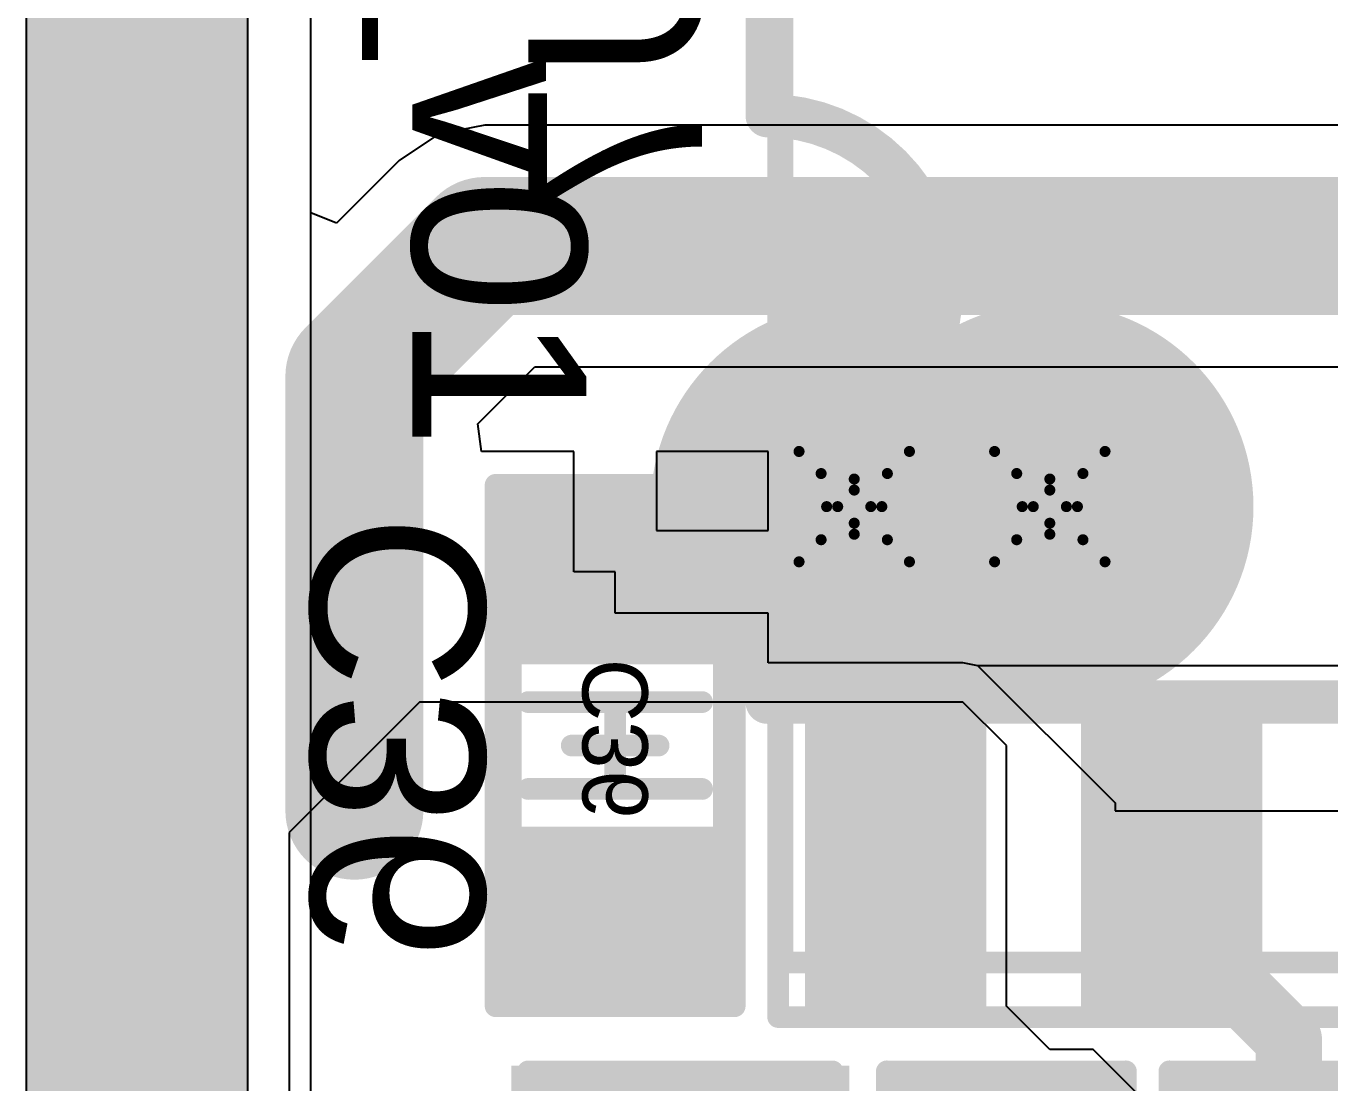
# Model space of a CAD drawing. Header units: millimetres. Extents: x -0.2 to 11.1, y -5.4 to 4.7.
# Drawn here: x 2.3145 to 2.5507, y 0.4979 to 0.6895 of the extents above; entities that cross this region are included whole.
import ezdxf

# ---------------------------------------------------------------- set-up
doc = ezdxf.new("R2010")
doc.units = ezdxf.units.MM
doc.header["$MEASUREMENT"] = 0
for name, color, linetype in [('BottomLayer', 5, 'Continuous'), ('BottomOverlay', 54, 'Continuous'), ('BottomPaste', 16, 'Continuous'), ('BottomSolder', 6, 'Continuous'), ('DrillDrawing', 1, 'Continuous'), ('InternalPlane1', 76, 'Continuous'), ('InternalPlane2', 16, 'Continuous'), ('Mechanical13', 56, 'Continuous'), ('Mechanical2', 216, 'Continuous'), ('Mechanical4', 56, 'Continuous'), ('Mechanical6', 56, 'Continuous'), ('TopLayer', 1, 'Continuous'), ('TopOverlay', 2, 'Continuous'), ('ViaHoleLayer', 16, 'Continuous')]:
    doc.layers.add(name, color=color, linetype=linetype)
doc.styles.add('Arial', font='arial.ttf', dxfattribs={"height": 0.2})

# ---------------------------------------------------------------- blocks, each defined once
blk = doc.blocks.new('SOIC14_B_6')
at = {"layer": 'BottomLayer'}
for points in [[(0.0815, -0.11142), (0.0815, -0.08858), (0.12795, -0.08858), (0.12795, -0.11142)], [(0.0815, -0.16142), (0.0815, -0.13858), (0.12795, -0.13858), (0.12795, -0.16142)]]:
    blk.add_hatch(color=5, dxfattribs=at).paths.add_polyline_path(points)
at = {"layer": 'BottomPaste'}
for points in [[(0.0765, -0.11642), (0.0765, -0.08358), (0.13295, -0.08358), (0.13295, -0.11642)], [(0.0765, -0.16642), (0.0765, -0.13358), (0.13295, -0.13358), (0.13295, -0.16642)]]:
    blk.add_hatch(color=16, dxfattribs=at).paths.add_polyline_path(points)
at = {"layer": 'BottomSolder'}
for points in [[(0.07953, -0.11339), (0.07953, -0.08661), (0.12992, -0.08661), (0.12992, -0.11339)], [(0.07953, -0.16339), (0.07953, -0.13661), (0.12992, -0.13661), (0.12992, -0.16339)]]:
    blk.add_hatch(color=6, dxfattribs=at).paths.add_polyline_path(points)
at = {"layer": 'BottomOverlay', "const_width": 0.00787}
for points in [[(0.0748, -0.17323), (0.0748, 0.16929)], [(-0.0315, -0.17323), (-0.0748, -0.17323)], [(0.0748, -0.17323), (0.0315, -0.17323)]]:
    blk.add_lwpolyline(points, dxfattribs=at)
blk.add_lwpolyline([(-0.0315, -0.17323, -1), (0.0315, -0.17323)], format="xyb", dxfattribs=at)
at = {"layer": 'BottomOverlay', "const_width": 0.00394}
for points in [[(-0.03346, -0.17323, 1), (-0.02953, -0.17323, 1)], [(-0.03346, -0.17323, 1), (-0.02953, -0.17323, 1)], [(0.02953, -0.17323, 1), (0.03346, -0.17323, 1)], [(0.02953, -0.17323, 1), (0.03346, -0.17323, 1)], [(0.07283, -0.17323, 1), (0.07677, -0.17323, 1)], [(0.07283, -0.17323, 1), (0.07677, -0.17323, 1)]]:
    blk.add_lwpolyline(points, format="xyb", close=True, dxfattribs=at)
at = {"layer": 'Mechanical2', "const_width": 0.00394}
for points in [[(0.12201, -0.17051), (0.12201, 0.17051)], [(0.12201, -0.17051), (-0.12201, -0.17051)]]:
    blk.add_lwpolyline(points, dxfattribs=at)
at = {"layer": 'Mechanical2', "const_width": 0.00197}
blk.add_lwpolyline([(0.12102, -0.17051, 1), (0.12299, -0.17051, 1)], format="xyb", close=True, dxfattribs=at)
blk.add_lwpolyline([(0.12102, -0.17051, 1), (0.12299, -0.17051, 1)], format="xyb", close=True, dxfattribs=at)
at = {"layer": 'Mechanical4', "const_width": 0.00394}
for points in [[(0.13189, -0.17126), (0.13189, 0.17126)], [(0.13189, -0.17126), (-0.13189, -0.17126)]]:
    blk.add_lwpolyline(points, dxfattribs=at)
at = {"layer": 'Mechanical4', "const_width": 0.00197}
blk.add_lwpolyline([(0.13091, -0.17126, 1), (0.13287, -0.17126, 1)], format="xyb", close=True, dxfattribs=at)
blk.add_lwpolyline([(0.13091, -0.17126, 1), (0.13287, -0.17126, 1)], format="xyb", close=True, dxfattribs=at)
at = {"layer": 'Mechanical6', "const_width": 0.00394}
for points in [[(0.13189, -0.17126), (0.13189, 0.17126)], [(0.13189, -0.17126), (-0.13189, -0.17126)]]:
    blk.add_lwpolyline(points, dxfattribs=at)
at = {"layer": 'Mechanical6', "const_width": 0.00197}
blk.add_lwpolyline([(0.13091, -0.17126, 1), (0.13287, -0.17126, 1)], format="xyb", close=True, dxfattribs=at)
blk.add_lwpolyline([(0.13091, -0.17126, 1), (0.13287, -0.17126, 1)], format="xyb", close=True, dxfattribs=at)
blk = doc.blocks.new('R0603_B_29')
at = {"layer": 'BottomLayer'}
for points in [[(-0.01969, -0.01772), (-0.04331, -0.01772), (-0.04331, 0.01772), (-0.01969, 0.01772)], [(0.01969, 0.01772), (0.04331, 0.01772), (0.04331, -0.01772), (0.01969, -0.01772)]]:
    blk.add_hatch(color=5, dxfattribs=at).paths.add_polyline_path(points)
at = {"layer": 'BottomPaste'}
for points in [[(-0.01469, -0.02272), (-0.04831, -0.02272), (-0.04831, 0.02272), (-0.01469, 0.02272)], [(0.01469, 0.02272), (0.04831, 0.02272), (0.04831, -0.02272), (0.01469, -0.02272)]]:
    blk.add_hatch(color=16, dxfattribs=at).paths.add_polyline_path(points)
at = {"layer": 'BottomSolder'}
for points in [[(-0.01772, -0.01969), (-0.04528, -0.01969), (-0.04528, 0.01969), (-0.01772, 0.01969)], [(0.01772, 0.01969), (0.04528, 0.01969), (0.04528, -0.01969), (0.01772, -0.01969)]]:
    blk.add_hatch(color=6, dxfattribs=at).paths.add_polyline_path(points)
at = {"layer": 'BottomOverlay', "const_width": 0.00394}
for points in [[(-0.01378, 0.01772), (0.01378, 0.01772)], [(-0.01378, -0.01772), (0.01378, -0.01772)]]:
    blk.add_lwpolyline(points, dxfattribs=at)
at = {"layer": 'BottomOverlay', "const_width": 0.00197}
for points in [[(-0.01476, 0.01772, 1), (-0.0128, 0.01772, 1)], [(0.0128, 0.01772, 1), (0.01476, 0.01772, 1)], [(-0.01476, -0.01772, 1), (-0.0128, -0.01772, 1)], [(0.0128, -0.01772, 1), (0.01476, -0.01772, 1)]]:
    blk.add_lwpolyline(points, format="xyb", close=True, dxfattribs=at)
at = {"layer": 'Mechanical2', "const_width": 0.00394}
for points in [[(-0.03892, 0.01969), (0.03892, 0.01969)], [(-0.03892, 0.01969), (-0.03892, -0.01888)], [(0.03892, 0.01969), (0.03892, -0.01888)], [(-0.03892, -0.01888), (0.03892, -0.01888)]]:
    blk.add_lwpolyline(points, dxfattribs=at)
at = {"layer": 'Mechanical2', "const_width": 0.00197}
for points in [[(-0.0399, 0.01969, 1), (-0.03793, 0.01969, 1)], [(-0.0399, 0.01969, 1), (-0.03793, 0.01969, 1)], [(0.03793, 0.01969, 1), (0.0399, 0.01969, 1)], [(0.03793, 0.01969, 1), (0.0399, 0.01969, 1)], [(-0.0399, -0.01888, 1), (-0.03793, -0.01888, 1)], [(-0.0399, -0.01888, 1), (-0.03793, -0.01888, 1)], [(0.03793, -0.01888, 1), (0.0399, -0.01888, 1)], [(0.03793, -0.01888, 1), (0.0399, -0.01888, 1)]]:
    blk.add_lwpolyline(points, format="xyb", close=True, dxfattribs=at)
at = {"layer": 'Mechanical4', "const_width": 0.00394}
for points in [[(-0.04724, 0.02165), (-0.04724, -0.02165)], [(-0.04724, 0.02165), (0.04724, 0.02165)], [(0.04724, 0.02165), (0.04724, -0.02165)], [(0, 0.00787), (0, -0.00787)], [(-0.00787, 0), (0.00787, 0)], [(-0.04724, -0.02165), (0.04724, -0.02165)]]:
    blk.add_lwpolyline(points, dxfattribs=at)
at = {"layer": 'Mechanical4', "const_width": 0.00197}
for points in [[(-0.04823, 0.02165, 1), (-0.04626, 0.02165, 1)], [(-0.04823, 0.02165, 1), (-0.04626, 0.02165, 1)], [(0.04626, 0.02165, 1), (0.04823, 0.02165, 1)], [(0.04626, 0.02165, 1), (0.04823, 0.02165, 1)], [(-0.00098, 0.00787, 1), (0.00098, 0.00787, 1)], [(-0.00886, 0, 1), (-0.00689, 0, 1)], [(0.00689, 0, 1), (0.00886, 0, 1)], [(-0.00098, -0.00787, 1), (0.00098, -0.00787, 1)], [(-0.04823, -0.02165, 1), (-0.04626, -0.02165, 1)], [(-0.04823, -0.02165, 1), (-0.04626, -0.02165, 1)], [(0.04626, -0.02165, 1), (0.04823, -0.02165, 1)], [(0.04626, -0.02165, 1), (0.04823, -0.02165, 1)]]:
    blk.add_lwpolyline(points, format="xyb", close=True, dxfattribs=at)
at = {"layer": 'Mechanical6', "const_width": 0.00394}
for points in [[(-0.04724, 0.02165), (-0.04724, -0.02165)], [(-0.04724, 0.02165), (0.04724, 0.02165)], [(0.04724, 0.02165), (0.04724, -0.02165)], [(-0.04724, -0.02165), (0.04724, -0.02165)]]:
    blk.add_lwpolyline(points, dxfattribs=at)
at = {"layer": 'Mechanical6', "const_width": 0.00197}
for points in [[(-0.04823, 0.02165, 1), (-0.04626, 0.02165, 1)], [(-0.04823, 0.02165, 1), (-0.04626, 0.02165, 1)], [(0.04626, 0.02165, 1), (0.04823, 0.02165, 1)], [(0.04626, 0.02165, 1), (0.04823, 0.02165, 1)], [(-0.04823, -0.02165, 1), (-0.04626, -0.02165, 1)], [(-0.04823, -0.02165, 1), (-0.04626, -0.02165, 1)], [(0.04626, -0.02165, 1), (0.04823, -0.02165, 1)], [(0.04626, -0.02165, 1), (0.04823, -0.02165, 1)]]:
    blk.add_lwpolyline(points, format="xyb", close=True, dxfattribs=at)
at = {"layer": 'Mechanical6', "text_generation_flag": 2}
blk.add_text('R27', height=0.011811, rotation=180, dxfattribs=at).set_placement((-0.01574, 0.0059))
blk = doc.blocks.new('C0603_CER_B_91')
at = {"layer": 'BottomLayer'}
for points in [[(-0.01969, -0.01772), (-0.04331, -0.01772), (-0.04331, 0.01772), (-0.01969, 0.01772)], [(0.01969, 0.01772), (0.04331, 0.01772), (0.04331, -0.01772), (0.01969, -0.01772)]]:
    blk.add_hatch(color=5, dxfattribs=at).paths.add_polyline_path(points)
at = {"layer": 'BottomPaste'}
for points in [[(-0.01469, -0.02272), (-0.04831, -0.02272), (-0.04831, 0.02272), (-0.01469, 0.02272)], [(0.01469, 0.02272), (0.04831, 0.02272), (0.04831, -0.02272), (0.01469, -0.02272)]]:
    blk.add_hatch(color=16, dxfattribs=at).paths.add_polyline_path(points)
at = {"layer": 'BottomSolder'}
for points in [[(-0.01772, -0.01969), (-0.04528, -0.01969), (-0.04528, 0.01969), (-0.01772, 0.01969)], [(0.01772, 0.01969), (0.04528, 0.01969), (0.04528, -0.01969), (0.01772, -0.01969)]]:
    blk.add_hatch(color=6, dxfattribs=at).paths.add_polyline_path(points)
at = {"layer": 'BottomOverlay', "const_width": 0.00394}
for points in [[(-0.00787, 0.01575), (-0.00787, -0.01575)], [(0.00787, 0.01575), (0.00787, -0.01575)]]:
    blk.add_lwpolyline(points, dxfattribs=at)
at = {"layer": 'BottomOverlay', "const_width": 0.00197}
for points in [[(-0.00886, 0.01575, 1), (-0.00689, 0.01575, 1)], [(0.00689, 0.01575, 1), (0.00886, 0.01575, 1)], [(-0.00886, -0.01575, 1), (-0.00689, -0.01575, 1)], [(0.00689, -0.01575, 1), (0.00886, -0.01575, 1)]]:
    blk.add_lwpolyline(points, format="xyb", close=True, dxfattribs=at)
at = {"layer": 'Mechanical2', "const_width": 0.00394}
for points in [[(-0.04124, 0.01969), (0.04331, 0.01969)], [(-0.04124, 0.01969), (-0.04124, -0.01888)], [(0.04331, 0.01969), (0.04331, -0.01888)], [(-0.04124, -0.01888), (0.04331, -0.01888)]]:
    blk.add_lwpolyline(points, dxfattribs=at)
at = {"layer": 'Mechanical2', "const_width": 0.00197}
for points in [[(-0.04223, 0.01969, 1), (-0.04026, 0.01969, 1)], [(-0.04223, 0.01969, 1), (-0.04026, 0.01969, 1)], [(0.04232, 0.01969, 1), (0.04429, 0.01969, 1)], [(0.04232, 0.01969, 1), (0.04429, 0.01969, 1)], [(-0.04223, -0.01888, 1), (-0.04026, -0.01888, 1)], [(-0.04223, -0.01888, 1), (-0.04026, -0.01888, 1)], [(0.04232, -0.01888, 1), (0.04429, -0.01888, 1)], [(0.04232, -0.01888, 1), (0.04429, -0.01888, 1)]]:
    blk.add_lwpolyline(points, format="xyb", close=True, dxfattribs=at)
at = {"layer": 'Mechanical4', "const_width": 0.00394}
for points in [[(-0.04724, 0.02165), (-0.04724, -0.02165)], [(-0.04724, 0.02165), (0.04724, 0.02165)], [(0.04724, 0.02165), (0.04724, -0.02165)], [(0, 0.00787), (0, -0.00787)], [(-0.00787, 0), (0.00787, 0)], [(-0.04724, -0.02165), (0.04724, -0.02165)]]:
    blk.add_lwpolyline(points, dxfattribs=at)
at = {"layer": 'Mechanical4', "const_width": 0.00197}
for points in [[(-0.04823, 0.02165, 1), (-0.04626, 0.02165, 1)], [(-0.04823, 0.02165, 1), (-0.04626, 0.02165, 1)], [(0.04626, 0.02165, 1), (0.04823, 0.02165, 1)], [(0.04626, 0.02165, 1), (0.04823, 0.02165, 1)], [(-0.00098, 0.00787, 1), (0.00098, 0.00787, 1)], [(-0.00886, 0, 1), (-0.00689, 0, 1)], [(0.00689, 0, 1), (0.00886, 0, 1)], [(-0.00098, -0.00787, 1), (0.00098, -0.00787, 1)], [(-0.04823, -0.02165, 1), (-0.04626, -0.02165, 1)], [(-0.04823, -0.02165, 1), (-0.04626, -0.02165, 1)], [(0.04626, -0.02165, 1), (0.04823, -0.02165, 1)], [(0.04626, -0.02165, 1), (0.04823, -0.02165, 1)]]:
    blk.add_lwpolyline(points, format="xyb", close=True, dxfattribs=at)
at = {"layer": 'Mechanical6', "const_width": 0.00394}
for points in [[(-0.04724, 0.02165), (-0.04724, -0.02165)], [(-0.04724, 0.02165), (0.04724, 0.02165)], [(0.04724, 0.02165), (0.04724, -0.02165)], [(-0.04724, -0.02165), (0.04724, -0.02165)]]:
    blk.add_lwpolyline(points, dxfattribs=at)
at = {"layer": 'Mechanical6', "const_width": 0.00197}
for points in [[(-0.04823, 0.02165, 1), (-0.04626, 0.02165, 1)], [(-0.04823, 0.02165, 1), (-0.04626, 0.02165, 1)], [(0.04626, 0.02165, 1), (0.04823, 0.02165, 1)], [(0.04626, 0.02165, 1), (0.04823, 0.02165, 1)], [(-0.04823, -0.02165, 1), (-0.04626, -0.02165, 1)], [(-0.04823, -0.02165, 1), (-0.04626, -0.02165, 1)], [(0.04626, -0.02165, 1), (0.04823, -0.02165, 1)], [(0.04626, -0.02165, 1), (0.04823, -0.02165, 1)]]:
    blk.add_lwpolyline(points, format="xyb", close=True, dxfattribs=at)
at = {"layer": 'Mechanical6', "text_generation_flag": 2}
blk.add_text('C37', height=0.011811, rotation=180, dxfattribs=at).set_placement((-0.01574, 0.0059))
blk = doc.blocks.new('C0603_CER_B_92')
at = {"layer": 'BottomLayer'}
for points in [[(-0.01969, -0.01772), (-0.04331, -0.01772), (-0.04331, 0.01772), (-0.01969, 0.01772)], [(0.01969, 0.01772), (0.04331, 0.01772), (0.04331, -0.01772), (0.01969, -0.01772)]]:
    blk.add_hatch(color=5, dxfattribs=at).paths.add_polyline_path(points)
at = {"layer": 'BottomPaste'}
for points in [[(-0.01469, -0.02272), (-0.04831, -0.02272), (-0.04831, 0.02272), (-0.01469, 0.02272)], [(0.01469, 0.02272), (0.04831, 0.02272), (0.04831, -0.02272), (0.01469, -0.02272)]]:
    blk.add_hatch(color=16, dxfattribs=at).paths.add_polyline_path(points)
at = {"layer": 'BottomSolder'}
for points in [[(-0.01772, -0.01969), (-0.04528, -0.01969), (-0.04528, 0.01969), (-0.01772, 0.01969)], [(0.01772, 0.01969), (0.04528, 0.01969), (0.04528, -0.01969), (0.01772, -0.01969)]]:
    blk.add_hatch(color=6, dxfattribs=at).paths.add_polyline_path(points)
at = {"layer": 'BottomOverlay', "const_width": 0.00394}
for points in [[(-0.00787, -0.01575), (-0.00787, 0.01575)], [(0.00787, -0.01575), (0.00787, 0.01575)]]:
    blk.add_lwpolyline(points, dxfattribs=at)
at = {"layer": 'BottomOverlay', "const_width": 0.00197}
for points in [[(-0.00886, 0.01575, 1), (-0.00689, 0.01575, 1)], [(0.00689, 0.01575, 1), (0.00886, 0.01575, 1)], [(-0.00886, -0.01575, 1), (-0.00689, -0.01575, 1)], [(0.00689, -0.01575, 1), (0.00886, -0.01575, 1)]]:
    blk.add_lwpolyline(points, format="xyb", close=True, dxfattribs=at)
at = {"layer": 'Mechanical2', "const_width": 0.00394}
for points in [[(0.04331, 0.01969), (-0.04124, 0.01969)], [(-0.04124, -0.01888), (-0.04124, 0.01969)], [(0.04331, -0.01888), (0.04331, 0.01969)], [(0.04331, -0.01888), (-0.04124, -0.01888)]]:
    blk.add_lwpolyline(points, dxfattribs=at)
at = {"layer": 'Mechanical2', "const_width": 0.00197}
for points in [[(-0.04223, 0.01969, 1), (-0.04026, 0.01969, 1)], [(-0.04223, 0.01969, 1), (-0.04026, 0.01969, 1)], [(0.04232, 0.01969, 1), (0.04429, 0.01969, 1)], [(0.04232, 0.01969, 1), (0.04429, 0.01969, 1)], [(-0.04223, -0.01888, 1), (-0.04026, -0.01888, 1)], [(-0.04223, -0.01888, 1), (-0.04026, -0.01888, 1)], [(0.04232, -0.01888, 1), (0.04429, -0.01888, 1)], [(0.04232, -0.01888, 1), (0.04429, -0.01888, 1)]]:
    blk.add_lwpolyline(points, format="xyb", close=True, dxfattribs=at)
at = {"layer": 'Mechanical4', "const_width": 0.00394}
for points in [[(-0.04724, -0.02165), (-0.04724, 0.02165)], [(0.04724, 0.02165), (-0.04724, 0.02165)], [(0.04724, -0.02165), (0.04724, 0.02165)], [(0, -0.00787), (0, 0.00787)], [(0.00787, 0), (-0.00787, 0)], [(0.04724, -0.02165), (-0.04724, -0.02165)]]:
    blk.add_lwpolyline(points, dxfattribs=at)
at = {"layer": 'Mechanical4', "const_width": 0.00197}
for points in [[(-0.04823, 0.02165, 1), (-0.04626, 0.02165, 1)], [(-0.04823, 0.02165, 1), (-0.04626, 0.02165, 1)], [(0.04626, 0.02165, 1), (0.04823, 0.02165, 1)], [(0.04626, 0.02165, 1), (0.04823, 0.02165, 1)], [(-0.00098, 0.00787, 1), (0.00098, 0.00787, 1)], [(-0.00886, 0, 1), (-0.00689, 0, 1)], [(0.00689, 0, 1), (0.00886, 0, 1)], [(-0.00098, -0.00787, 1), (0.00098, -0.00787, 1)], [(-0.04823, -0.02165, 1), (-0.04626, -0.02165, 1)], [(-0.04823, -0.02165, 1), (-0.04626, -0.02165, 1)], [(0.04626, -0.02165, 1), (0.04823, -0.02165, 1)], [(0.04626, -0.02165, 1), (0.04823, -0.02165, 1)]]:
    blk.add_lwpolyline(points, format="xyb", close=True, dxfattribs=at)
at = {"layer": 'Mechanical6', "const_width": 0.00394}
for points in [[(-0.04724, -0.02165), (-0.04724, 0.02165)], [(0.04724, 0.02165), (-0.04724, 0.02165)], [(0.04724, -0.02165), (0.04724, 0.02165)], [(0.04724, -0.02165), (-0.04724, -0.02165)]]:
    blk.add_lwpolyline(points, dxfattribs=at)
at = {"layer": 'Mechanical6', "const_width": 0.00197}
for points in [[(-0.04823, 0.02165, 1), (-0.04626, 0.02165, 1)], [(-0.04823, 0.02165, 1), (-0.04626, 0.02165, 1)], [(0.04626, 0.02165, 1), (0.04823, 0.02165, 1)], [(0.04626, 0.02165, 1), (0.04823, 0.02165, 1)], [(-0.04823, -0.02165, 1), (-0.04626, -0.02165, 1)], [(-0.04823, -0.02165, 1), (-0.04626, -0.02165, 1)], [(0.04626, -0.02165, 1), (0.04823, -0.02165, 1)], [(0.04626, -0.02165, 1), (0.04823, -0.02165, 1)]]:
    blk.add_lwpolyline(points, format="xyb", close=True, dxfattribs=at)
at = {"layer": 'Mechanical6', "text_generation_flag": 2}
blk.add_text('C36', height=0.011811, rotation=-180, dxfattribs=at).set_placement((-0.01574, 0.0059))
blk = doc.blocks.new('C0805_CER_B_93')
at = {"layer": 'BottomLayer'}
for points in [[(-0.02362, -0.02559), (-0.05118, -0.02559), (-0.05118, 0.02559), (-0.02362, 0.02559)], [(0.02362, 0.02559), (0.05118, 0.02559), (0.05118, -0.02559), (0.02362, -0.02559)]]:
    blk.add_hatch(color=5, dxfattribs=at).paths.add_polyline_path(points)
at = {"layer": 'BottomPaste'}
for points in [[(-0.01862, -0.03059), (-0.05618, -0.03059), (-0.05618, 0.03059), (-0.01862, 0.03059)], [(0.01862, 0.03059), (0.05618, 0.03059), (0.05618, -0.03059), (0.01862, -0.03059)]]:
    blk.add_hatch(color=16, dxfattribs=at).paths.add_polyline_path(points)
at = {"layer": 'BottomSolder'}
for points in [[(-0.02165, -0.02756), (-0.05315, -0.02756), (-0.05315, 0.02756), (-0.02165, 0.02756)], [(0.02165, 0.02756), (0.05315, 0.02756), (0.05315, -0.02756), (0.02165, -0.02756)]]:
    blk.add_hatch(color=6, dxfattribs=at).paths.add_polyline_path(points)
at = {"layer": 'BottomOverlay', "const_width": 0.00394}
for points in [[(-0.00984, 0.02362), (-0.00984, -0.02362)], [(0.00984, 0.02362), (0.00984, -0.02362)]]:
    blk.add_lwpolyline(points, dxfattribs=at)
at = {"layer": 'BottomOverlay', "const_width": 0.00197}
for points in [[(-0.01083, 0.02362, 1), (-0.00886, 0.02362, 1)], [(0.00886, 0.02362, 1), (0.01083, 0.02362, 1)], [(-0.01083, -0.02362, 1), (-0.00886, -0.02362, 1)], [(0.00886, -0.02362, 1), (0.01083, -0.02362, 1)]]:
    blk.add_lwpolyline(points, format="xyb", close=True, dxfattribs=at)
at = {"layer": 'Mechanical2', "const_width": 0.00394}
for points in [[(-0.05121, 0.02669), (-0.05121, -0.02669)], [(-0.05121, 0.02669), (0.05121, 0.02669)], [(0.05121, 0.02669), (0.05121, -0.02669)], [(-0.05121, -0.02669), (0.05121, -0.02669)]]:
    blk.add_lwpolyline(points, dxfattribs=at)
at = {"layer": 'Mechanical2', "const_width": 0.00197}
for points in [[(-0.05219, 0.02669, 1), (-0.05023, 0.02669, 1)], [(-0.05219, 0.02669, 1), (-0.05023, 0.02669, 1)], [(0.05023, 0.02669, 1), (0.05219, 0.02669, 1)], [(0.05023, 0.02669, 1), (0.05219, 0.02669, 1)], [(-0.05219, -0.02669, 1), (-0.05023, -0.02669, 1)], [(-0.05219, -0.02669, 1), (-0.05023, -0.02669, 1)], [(0.05023, -0.02669, 1), (0.05219, -0.02669, 1)], [(0.05023, -0.02669, 1), (0.05219, -0.02669, 1)]]:
    blk.add_lwpolyline(points, format="xyb", close=True, dxfattribs=at)
at = {"layer": 'Mechanical4', "const_width": 0.00394}
for points in [[(-0.05512, 0.02756), (0.05512, 0.02756)], [(-0.05512, 0.02756), (-0.05512, -0.02756)], [(0.05512, 0.02756), (0.05512, -0.02756)], [(0, 0.01181), (0, -0.01181)], [(-0.01181, 0), (0.01181, 0)], [(-0.05512, -0.02756), (0.05512, -0.02756)]]:
    blk.add_lwpolyline(points, dxfattribs=at)
at = {"layer": 'Mechanical4', "const_width": 0.00197}
for points in [[(-0.0561, 0.02756, 1), (-0.05413, 0.02756, 1)], [(-0.0561, 0.02756, 1), (-0.05413, 0.02756, 1)], [(0.05413, 0.02756, 1), (0.0561, 0.02756, 1)], [(0.05413, 0.02756, 1), (0.0561, 0.02756, 1)], [(-0.00098, 0.01181, 1), (0.00098, 0.01181, 1)], [(-0.0128, 0, 1), (-0.01083, 0, 1)], [(0.01083, 0, 1), (0.0128, 0, 1)], [(-0.00098, -0.01181, 1), (0.00098, -0.01181, 1)], [(-0.0561, -0.02756, 1), (-0.05413, -0.02756, 1)], [(-0.0561, -0.02756, 1), (-0.05413, -0.02756, 1)], [(0.05413, -0.02756, 1), (0.0561, -0.02756, 1)], [(0.05413, -0.02756, 1), (0.0561, -0.02756, 1)]]:
    blk.add_lwpolyline(points, format="xyb", close=True, dxfattribs=at)
at = {"layer": 'Mechanical6', "const_width": 0.00394}
for points in [[(-0.05512, 0.02756), (0.05512, 0.02756)], [(-0.05512, 0.02756), (-0.05512, -0.02756)], [(0.05512, 0.02756), (0.05512, -0.02756)], [(-0.05512, -0.02756), (0.05512, -0.02756)]]:
    blk.add_lwpolyline(points, dxfattribs=at)
at = {"layer": 'Mechanical6', "const_width": 0.00197}
for points in [[(-0.0561, 0.02756, 1), (-0.05413, 0.02756, 1)], [(-0.0561, 0.02756, 1), (-0.05413, 0.02756, 1)], [(0.05413, 0.02756, 1), (0.0561, 0.02756, 1)], [(0.05413, 0.02756, 1), (0.0561, 0.02756, 1)], [(-0.0561, -0.02756, 1), (-0.05413, -0.02756, 1)], [(-0.0561, -0.02756, 1), (-0.05413, -0.02756, 1)], [(0.05413, -0.02756, 1), (0.0561, -0.02756, 1)], [(0.05413, -0.02756, 1), (0.0561, -0.02756, 1)]]:
    blk.add_lwpolyline(points, format="xyb", close=True, dxfattribs=at)
at = {"layer": 'Mechanical6', "text_generation_flag": 2}
blk.add_text('C35', height=0.011811, rotation=180, dxfattribs=at).set_placement((-0.01574, 0.0059))

msp = doc.modelspace()

# ---------------------------------------------------------------- hatches: boundary and pattern name
at = {"layer": 'BottomLayer'}
h = msp.add_hatch(color=5, dxfattribs=at)
edge = h.paths.add_edge_path()
edge.add_arc((2.46457, 0.60236), 0.01181, 0, 360)
h = msp.add_hatch(color=5, dxfattribs=at)
edge = h.paths.add_edge_path()
edge.add_arc((2.5, 0.60236), 0.01181, 0, 360)
at = {"layer": 'InternalPlane2'}
h = msp.add_hatch(color=16, dxfattribs=at)
edge = h.paths.add_edge_path()
edge.add_arc((2.46457, 0.60236), 0.03689, 0, 360)
h = msp.add_hatch(color=16, dxfattribs=at)
edge = h.paths.add_edge_path()
edge.add_arc((2.5, 0.60236), 0.03689, 0, 360)
at = {"layer": 'TopLayer'}
h = msp.add_hatch(color=1, dxfattribs=at)
edge = h.paths.add_edge_path()
edge.add_arc((2.46457, 0.60236), 0.01181, 0, 360)
h = msp.add_hatch(color=1, dxfattribs=at)
edge = h.paths.add_edge_path()
edge.add_arc((2.5, 0.60236), 0.01181, 0, 360)
at = {"layer": 'ViaHoleLayer'}
h = msp.add_hatch(color=16, dxfattribs=at)
edge = h.paths.add_edge_path()
edge.add_arc((2.46457, 0.60236), 0.00689, 0, 360)
h = msp.add_hatch(color=16, dxfattribs=at)
edge = h.paths.add_edge_path()
edge.add_arc((2.5, 0.60236), 0.00689, 0, 360)

# ---------------------------------------------------------------- linework, layer by layer
at = {"layer": 'BottomLayer'}
for p, q in [((2.36614, 0.65564), (2.36614, 0.9685)), ((2.39764, 0.67153), (2.38925, 0.66986)), ((2.73228, 0.67153), (2.39764, 0.67153)), ((2.38925, 0.66986), (2.38214, 0.66511)), ((2.38214, 0.66511), (2.37076, 0.65373)), ((2.37076, 0.65373), (2.36614, 0.65564)), ((2.3964, 0.61737), (2.40672, 0.62769)), ((2.40672, 0.62769), (2.7232, 0.62769)), ((2.39705, 0.61237), (2.3964, 0.61737)), ((2.41376, 0.61237), (2.39705, 0.61237)), ((2.41376, 0.59056), (2.41376, 0.61237)), ((2.44898, 0.61237), (2.42876, 0.61237)), ((2.42876, 0.61237), (2.42876, 0.59806)), ((2.44898, 0.59806), (2.44898, 0.61237)), ((2.42876, 0.59806), (2.44898, 0.59806)), ((2.42126, 0.59056), (2.41376, 0.59056)), ((2.42126, 0.58306), (2.42126, 0.59056)), ((2.44898, 0.58306), (2.42126, 0.58306)), ((2.44898, 0.57407), (2.44898, 0.58306)), ((2.48425, 0.57407), (2.44898, 0.57407)), ((2.48698, 0.57352), (2.48425, 0.57407)), ((2.77941, 0.57352), (2.48698, 0.57352)), ((2.48698, 0.57352), (2.51181, 0.5487)), ((2.77083, 0.57352), (2.48698, 0.57352)), ((2.38583, 0.56693), (2.3622, 0.54331)), ((2.48425, 0.56693), (2.38583, 0.56693)), ((2.49213, 0.55906), (2.48425, 0.56693)), ((2.49213, 0.51181), (2.49213, 0.55906)), ((2.51181, 0.5487), (2.51181, 0.54724)), ((2.51181, 0.54724), (2.75313, 0.54724)), ((2.3622, 0.54331), (2.3622, 0.34646)), ((2.5, 0.50394), (2.49213, 0.51181)), ((2.50787, 0.50394), (2.5, 0.50394)), ((2.51575, 0.49606), (2.50787, 0.50394))]:
    msp.add_line(p, q, dxfattribs=at)
for points, const_width in [([(2.37402, 0.62598), (2.39764, 0.64961)], 0.025), ([(2.39764, 0.64961), (2.6811, 0.64961)], 0.025), ([(2.37402, 0.54724), (2.37402, 0.62598)], 0.025), ([(2.52205, 0.5252), (2.52205, 0.53701)], 0.012), ([(2.52205, 0.5252), (2.52746, 0.51978)], 0.012), ([(2.52746, 0.51978), (2.52927, 0.51978)], 0.012), ([(2.52927, 0.51978), (2.54331, 0.50574)], 0.012), ([(2.54331, 0.48426), (2.54331, 0.50574)], 0.012)]:
    msp.add_lwpolyline(points, dxfattribs=dict(at, const_width=const_width))
for points, const_width in [([(2.39139, 0.64961, 1), (2.40389, 0.64961, 1)], 0.0125), ([(2.39139, 0.64961, 1), (2.40389, 0.64961, 1)], 0.0125), ([(2.36777, 0.62598, 1), (2.38027, 0.62598, 1)], 0.0125), ([(2.36777, 0.62598, 1), (2.38027, 0.62598, 1)], 0.0125), ([(2.36777, 0.54724, 1), (2.38027, 0.54724, 1)], 0.0125), ([(2.51905, 0.53701, 1), (2.52505, 0.53701, 1)], 0.006), ([(2.51905, 0.5252, 1), (2.52505, 0.5252, 1)], 0.006), ([(2.51905, 0.5252, 1), (2.52505, 0.5252, 1)], 0.006), ([(2.52446, 0.51978, 1), (2.53046, 0.51978, 1)], 0.006), ([(2.52446, 0.51978, 1), (2.53046, 0.51978, 1)], 0.006), ([(2.52627, 0.51978, 1), (2.53227, 0.51978, 1)], 0.006), ([(2.52627, 0.51978, 1), (2.53227, 0.51978, 1)], 0.006), ([(2.54031, 0.50574, 1), (2.54631, 0.50574, 1)], 0.006), ([(2.54031, 0.50574, 1), (2.54631, 0.50574, 1)], 0.006)]:
    msp.add_lwpolyline(points, format="xyb", close=True, dxfattribs=dict(at, const_width=const_width))
at = {"layer": 'DrillDrawing', "const_width": 0.002}
for points in [[(2.45457, 0.61236), (2.46457, 0.60736)], [(2.45457, 0.61236), (2.45957, 0.60236)], [(2.46457, 0.60736), (2.47457, 0.61236)], [(2.46957, 0.60236), (2.47457, 0.61236)], [(2.49, 0.61236), (2.5, 0.60736)], [(2.49, 0.61236), (2.495, 0.60236)], [(2.5, 0.60736), (2.51, 0.61236)], [(2.505, 0.60236), (2.51, 0.61236)], [(2.45857, 0.60836), (2.46457, 0.60536)], [(2.45857, 0.60836), (2.46157, 0.60236)], [(2.46457, 0.60536), (2.47057, 0.60836)], [(2.46757, 0.60236), (2.47057, 0.60836)], [(2.494, 0.60836), (2.5, 0.60536)], [(2.494, 0.60836), (2.497, 0.60236)], [(2.5, 0.60536), (2.506, 0.60836)], [(2.503, 0.60236), (2.506, 0.60836)], [(2.45457, 0.59236), (2.45957, 0.60236)], [(2.45857, 0.59636), (2.46157, 0.60236)], [(2.46757, 0.60236), (2.47057, 0.59636)], [(2.46957, 0.60236), (2.47457, 0.59236)], [(2.49, 0.59236), (2.495, 0.60236)], [(2.494, 0.59636), (2.497, 0.60236)], [(2.503, 0.60236), (2.506, 0.59636)], [(2.505, 0.60236), (2.51, 0.59236)], [(2.45857, 0.59636), (2.46457, 0.59936)], [(2.46457, 0.59936), (2.47057, 0.59636)], [(2.494, 0.59636), (2.5, 0.59936)], [(2.5, 0.59936), (2.506, 0.59636)], [(2.45457, 0.59236), (2.46457, 0.59736)], [(2.46457, 0.59736), (2.47457, 0.59236)], [(2.49, 0.59236), (2.5, 0.59736)], [(2.5, 0.59736), (2.51, 0.59236)]]:
    msp.add_lwpolyline(points, dxfattribs=at)
at = {"layer": 'DrillDrawing', "const_width": 0.001}
for points in [[(2.45407, 0.61236, 1), (2.45507, 0.61236, 1)], [(2.45407, 0.61236, 1), (2.45507, 0.61236, 1)], [(2.47407, 0.61236, 1), (2.47507, 0.61236, 1)], [(2.47407, 0.61236, 1), (2.47507, 0.61236, 1)], [(2.4895, 0.61236, 1), (2.4905, 0.61236, 1)], [(2.4895, 0.61236, 1), (2.4905, 0.61236, 1)], [(2.5095, 0.61236, 1), (2.5105, 0.61236, 1)], [(2.5095, 0.61236, 1), (2.5105, 0.61236, 1)], [(2.45807, 0.60836, 1), (2.45907, 0.60836, 1)], [(2.45807, 0.60836, 1), (2.45907, 0.60836, 1)], [(2.46407, 0.60736, 1), (2.46507, 0.60736, 1)], [(2.46407, 0.60736, 1), (2.46507, 0.60736, 1)], [(2.47007, 0.60836, 1), (2.47107, 0.60836, 1)], [(2.47007, 0.60836, 1), (2.47107, 0.60836, 1)], [(2.4935, 0.60836, 1), (2.4945, 0.60836, 1)], [(2.4935, 0.60836, 1), (2.4945, 0.60836, 1)], [(2.4995, 0.60736, 1), (2.5005, 0.60736, 1)], [(2.4995, 0.60736, 1), (2.5005, 0.60736, 1)], [(2.5055, 0.60836, 1), (2.5065, 0.60836, 1)], [(2.5055, 0.60836, 1), (2.5065, 0.60836, 1)], [(2.46407, 0.60536, 1), (2.46507, 0.60536, 1)], [(2.46407, 0.60536, 1), (2.46507, 0.60536, 1)], [(2.4995, 0.60536, 1), (2.5005, 0.60536, 1)], [(2.4995, 0.60536, 1), (2.5005, 0.60536, 1)], [(2.45907, 0.60236, 1), (2.46007, 0.60236, 1)], [(2.45907, 0.60236, 1), (2.46007, 0.60236, 1)], [(2.46107, 0.60236, 1), (2.46207, 0.60236, 1)], [(2.46107, 0.60236, 1), (2.46207, 0.60236, 1)], [(2.46707, 0.60236, 1), (2.46807, 0.60236, 1)], [(2.46707, 0.60236, 1), (2.46807, 0.60236, 1)], [(2.46907, 0.60236, 1), (2.47007, 0.60236, 1)], [(2.46907, 0.60236, 1), (2.47007, 0.60236, 1)], [(2.4945, 0.60236, 1), (2.4955, 0.60236, 1)], [(2.4945, 0.60236, 1), (2.4955, 0.60236, 1)], [(2.4965, 0.60236, 1), (2.4975, 0.60236, 1)], [(2.4965, 0.60236, 1), (2.4975, 0.60236, 1)], [(2.5025, 0.60236, 1), (2.5035, 0.60236, 1)], [(2.5025, 0.60236, 1), (2.5035, 0.60236, 1)], [(2.5045, 0.60236, 1), (2.5055, 0.60236, 1)], [(2.5045, 0.60236, 1), (2.5055, 0.60236, 1)], [(2.46407, 0.59936, 1), (2.46507, 0.59936, 1)], [(2.46407, 0.59936, 1), (2.46507, 0.59936, 1)], [(2.4995, 0.59936, 1), (2.5005, 0.59936, 1)], [(2.4995, 0.59936, 1), (2.5005, 0.59936, 1)], [(2.46407, 0.59736, 1), (2.46507, 0.59736, 1)], [(2.46407, 0.59736, 1), (2.46507, 0.59736, 1)], [(2.4995, 0.59736, 1), (2.5005, 0.59736, 1)], [(2.4995, 0.59736, 1), (2.5005, 0.59736, 1)], [(2.45807, 0.59636, 1), (2.45907, 0.59636, 1)], [(2.45807, 0.59636, 1), (2.45907, 0.59636, 1)], [(2.47007, 0.59636, 1), (2.47107, 0.59636, 1)], [(2.47007, 0.59636, 1), (2.47107, 0.59636, 1)], [(2.4935, 0.59636, 1), (2.4945, 0.59636, 1)], [(2.4935, 0.59636, 1), (2.4945, 0.59636, 1)], [(2.5055, 0.59636, 1), (2.5065, 0.59636, 1)], [(2.5055, 0.59636, 1), (2.5065, 0.59636, 1)], [(2.45407, 0.59236, 1), (2.45507, 0.59236, 1)], [(2.45407, 0.59236, 1), (2.45507, 0.59236, 1)], [(2.47407, 0.59236, 1), (2.47507, 0.59236, 1)], [(2.47407, 0.59236, 1), (2.47507, 0.59236, 1)], [(2.4895, 0.59236, 1), (2.4905, 0.59236, 1)], [(2.4895, 0.59236, 1), (2.4905, 0.59236, 1)], [(2.5095, 0.59236, 1), (2.5105, 0.59236, 1)], [(2.5095, 0.59236, 1), (2.5105, 0.59236, 1)]]:
    msp.add_lwpolyline(points, format="xyb", close=True, dxfattribs=at)
at = {"layer": 'InternalPlane1'}
for p, q in [((2.31455, 1.0315), (2.31455, 0.0201)), ((2.35474, 0.0201), (2.35474, 1.0114))]:
    msp.add_line(p, q, dxfattribs=at)
at = {"layer": 'InternalPlane1', "const_width": 0.04}
msp.add_lwpolyline([(2.33465, 0), (2.33465, 1.0315)], dxfattribs=at)
at = {"layer": 'InternalPlane1', "const_width": 0.01}
for points in [[(2.45537, 0.62763, -0.176327), (2.47376, 0.62763)], [(2.4908, 0.62763, -0.176327), (2.5092, 0.62763)], [(2.4393, 0.59317, -0.176327), (2.4393, 0.61156)], [(2.47473, 0.59317, -0.176327), (2.47473, 0.61156)], [(2.48983, 0.61156, -0.176327), (2.48983, 0.59317)], [(2.52527, 0.61156, -0.176327), (2.52527, 0.59317)], [(2.47376, 0.57709, -0.176327), (2.45537, 0.57709)], [(2.5092, 0.57709, -0.176327), (2.4908, 0.57709)]]:
    msp.add_lwpolyline(points, format="xyb", dxfattribs=at)
at = {"layer": 'InternalPlane1', "const_width": 0.005}
for points in [[(2.45287, 0.62763, 1), (2.45787, 0.62763, 1)], [(2.47126, 0.62763, 1), (2.47626, 0.62763, 1)], [(2.4883, 0.62763, 1), (2.4933, 0.62763, 1)], [(2.5067, 0.62763, 1), (2.5117, 0.62763, 1)], [(2.4368, 0.61156, 1), (2.4418, 0.61156, 1)], [(2.47223, 0.61156, 1), (2.47723, 0.61156, 1)], [(2.48733, 0.61156, 1), (2.49234, 0.61156, 1)], [(2.52277, 0.61156, 1), (2.52777, 0.61156, 1)], [(2.4368, 0.59317, 1), (2.4418, 0.59317, 1)], [(2.47223, 0.59317, 1), (2.47723, 0.59317, 1)], [(2.48733, 0.59317, 1), (2.49234, 0.59317, 1)], [(2.52277, 0.59317, 1), (2.52777, 0.59317, 1)], [(2.45287, 0.57709, 1), (2.45787, 0.57709, 1)], [(2.47126, 0.57709, 1), (2.47626, 0.57709, 1)], [(2.4883, 0.57709, 1), (2.4933, 0.57709, 1)], [(2.5067, 0.57709, 1), (2.5117, 0.57709, 1)]]:
    msp.add_lwpolyline(points, format="xyb", close=True, dxfattribs=at)
at = {"layer": 'InternalPlane2'}
for p, q in [((2.31455, 1.0315), (2.31455, 0.0201)), ((2.35474, 0.0201), (2.35474, 1.0114))]:
    msp.add_line(p, q, dxfattribs=at)
at = {"layer": 'InternalPlane2', "const_width": 0.04}
msp.add_lwpolyline([(2.33465, 0), (2.33465, 1.0315)], dxfattribs=at)
at = {"layer": 'Mechanical13', "const_width": 0.016}
for points in [[(2.33465, 0.62598), (2.33465, 0.6811)], [(2.33465, 0.53937), (2.33465, 0.59449)], [(2.33465, 0.45276), (2.33465, 0.50787)]]:
    msp.add_lwpolyline(points, dxfattribs=at)
at = {"layer": 'Mechanical13', "const_width": 0.008}
for points in [[(2.33065, 0.6811, 1), (2.33865, 0.6811, 1)], [(2.33065, 0.62598, 1), (2.33865, 0.62598, 1)], [(2.33065, 0.59449, 1), (2.33865, 0.59449, 1)], [(2.33065, 0.53937, 1), (2.33865, 0.53937, 1)], [(2.33065, 0.50787, 1), (2.33865, 0.50787, 1)]]:
    msp.add_lwpolyline(points, format="xyb", close=True, dxfattribs=at)
at = {"layer": 'TopLayer'}
msp.add_line((2.36614, 0.08661), (2.36614, 0.9685), dxfattribs=at)

# ---------------------------------------------------------------- block references
for name, p, rotation in [('SOIC14_B_6', (2.62205, 0.64173), 270), ('C0603_CER_B_92', (2.42126, 0.55906), 270), ('C0805_CER_B_93', (2.43307, 0.44488), 90), ('R0603_B_29', (2.49213, 0.45276), 90), ('C0603_CER_B_91', (2.54331, 0.45276), 90)]:
    msp.add_blockref(name, p, dxfattribs=dict(rotation=rotation))

# ---------------------------------------------------------------- texts
at = {"layer": 'BottomOverlay', "style": 'Arial', "text_generation_flag": 2}
for s, p in [('U7', (2.437, 0.71128)), ('C36', (2.39763, 0.60104))]:
    msp.add_text(s, height=0.031496, rotation=90, dxfattribs=at).set_placement(p)
at = {"layer": 'TopOverlay', "style": 'Arial'}
msp.add_text('WiFi_Sec_Det_v01', height=0.0314961, rotation=270, dxfattribs=at).set_placement((2.38452, 0.98943))

doc.saveas('drawing.dxf')
